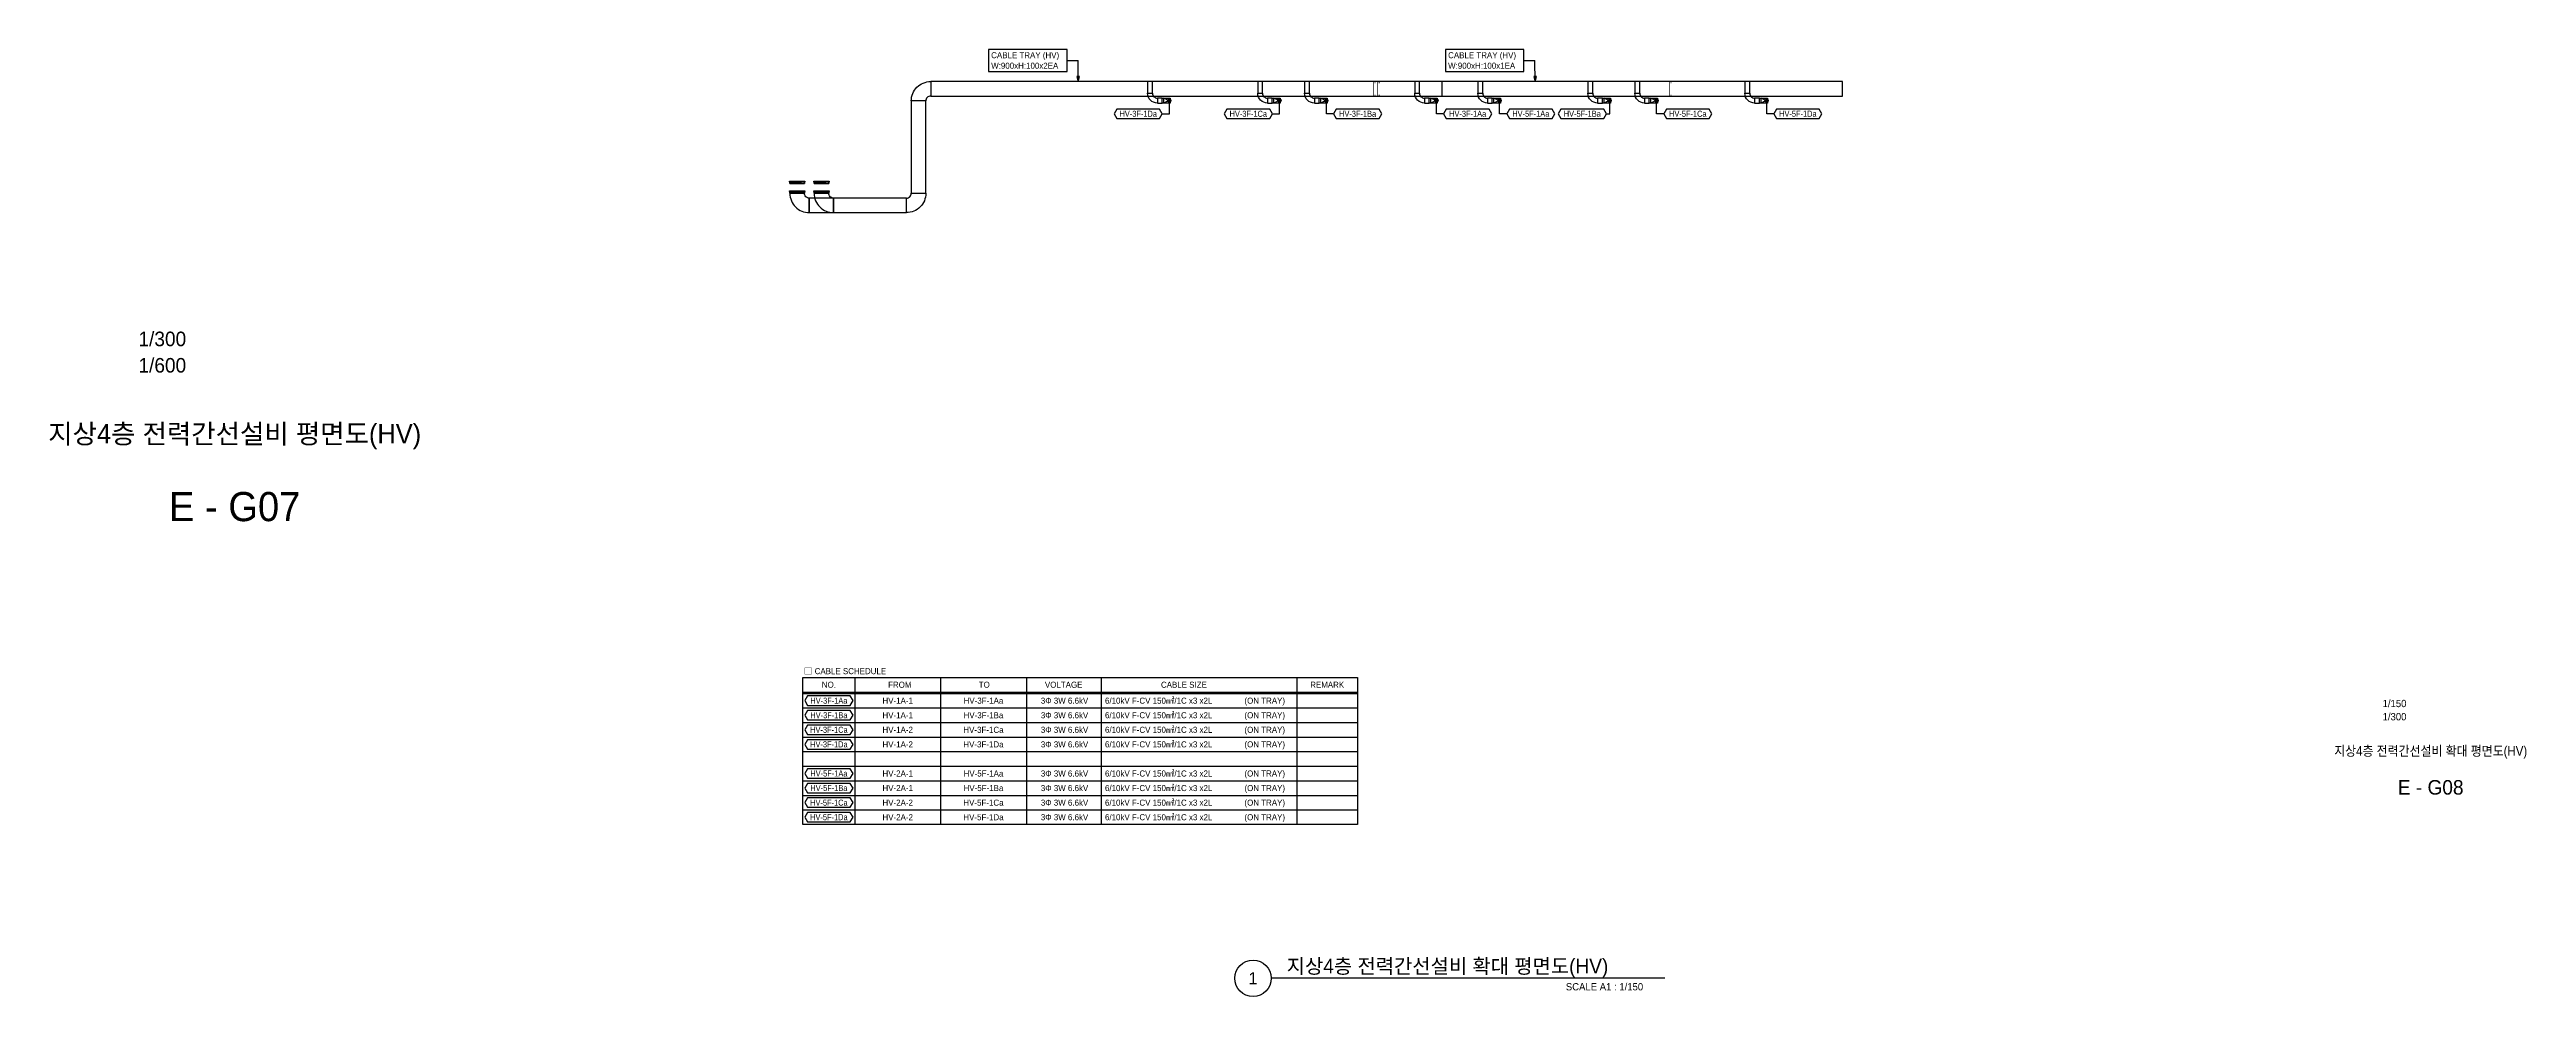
# Model space of a CAD drawing. Header units: millimetres. Extents: x 14100 to 374841, y -351975 to 881100.
# Drawn here: x 221811 to 374841, y 360825 to 419328 of the extents above; entities that cross this region are included whole.
import ezdxf
from ezdxf.enums import TextEntityAlignment as Align

# ---------------------------------------------------------------- set-up
doc = ezdxf.new("R2010")
doc.units = ezdxf.units.MM
doc.header["$LTSCALE"] = 150
for name, color, linetype in [('-----26 Electrical Cable Tray_HV_IT', 4, 'Continuous'), ('-----26 Electrical Cable Tray_HV_N', 30, 'Continuous'), ('-----26 Electrical Cable Tray_HV_UT A', 1, 'Continuous'), ('-----26 Electrical Cable Tray_HV_UT B', 71, 'Continuous'), ('-----29 Cable Schedule', 1, 'Continuous'), ('-----29 Indicator', 1, 'Continuous'), ('-----29 주기', 1, 'Continuous'), ('-----30 Text', 2, 'Continuous'), ('-----41 Drawing Title', 2, 'Continuous'), ('-----42 Drawing Number', 2, 'Continuous'), ('-----43 Drawing Scale', 3, 'Continuous'), ('-----99 Cable Schedule', 2, 'Continuous')]:
    doc.layers.add(name, color=color, linetype=linetype)
doc.styles.add('ELEC', font='')
doc.styles.get('ELEC').set_extended_font_data('Dotum')

# ---------------------------------------------------------------- blocks, each defined once
blk = doc.blocks.new('A$550585017316')
at = {"color": 0}
for p, q in [((400, 300), (0, 300)), ((0, 300), (0, 0)), ((0, 0), (400, 0)), ((500, 300), (400, 300)), ((400, 0), (500, 0)), ((500, 0), (500, 300))]:
    blk.add_line(p, q, dxfattribs=at)
at = {"color": 8}
for p, q in [((100, 0), (0, 300)), ((0, 0), (100, 300)), ((100, 150), (400, 300)), ((100, 300), (100, 0)), ((100, 150), (400, 0)), ((400, 0), (400, 300))]:
    blk.add_line(p, q, dxfattribs=at)
blk = doc.blocks.new('A$C9a0ab699')
h = blk.add_hatch(color=0)
edge = h.paths.add_edge_path()
edge.add_arc((64, 64), 64, 720, 1080, ccw=False)
at = {"color": 0}
blk.add_circle((64, 64), 64, dxfattribs=at)

msp = doc.modelspace()

# ---------------------------------------------------------------- linework, layer by layer
at = {"layer": '-----26 Electrical Cable Tray_HV_IT', "elevation": 0}
for points in [[(276250, 416450), (276250, 416450, 0.4142136), (275950, 416150), (275950, 416150), (275050, 416150, -0.4142136), (276250, 417350)], [(289955, 416625), (289955, 416625, 0.4142136), (290255, 416325), (290255, 416325), (290255, 416025, -0.4142136), (289655, 416625)], [(296755, 416625), (296755, 416625, 0.4142136), (297055, 416325), (297055, 416325), (297055, 416025, -0.4142136), (296455, 416625)], [(299655, 416625), (299655, 416625, 0.4142136), (299955, 416325), (299955, 416325), (299955, 416025, -0.4142136), (299355, 416625)], [(306455, 416625), (306455, 416625, 0.4142136), (306755, 416325), (306755, 416325), (306755, 416025, -0.4142136), (306155, 416625)], [(310355, 416625), (310355, 416625, 0.4142136), (310655, 416325), (310655, 416325), (310655, 416025, -0.4142136), (310055, 416625)], [(317155, 416625), (317155, 416625, 0.4142136), (317455, 416325), (317455, 416325), (317455, 416025, -0.4142136), (316855, 416625)], [(320055, 416625), (320055, 416625, 0.4142136), (320355, 416325), (320355, 416325), (320355, 416025, -0.4142136), (319755, 416625)], [(326855, 416625), (326855, 416625, 0.4142136), (327155, 416325), (327155, 416325), (327155, 416025, -0.4142136), (326555, 416625)], [(268750, 410150), (268750, 410150, -0.4142136), (268450, 410450), (268450, 410450), (267550, 410450, 0.4142136), (268750, 409250)], [(270250, 410150), (270250, 410150, -0.4142136), (269950, 410450), (269950, 410450), (269050, 410450, 0.4142136), (270250, 409250)], [(274750, 410150), (274750, 410150, 0.4142136), (275050, 410450), (275050, 410450), (275950, 410450, -0.4142136), (274750, 409250)]]:
    msp.add_lwpolyline(points, format="xyb", close=True, dxfattribs=at)
for points in [[(307850, 417350), (276250, 417350), (276250, 416450), (307850, 416450)], [(332587, 417350), (276250, 417350), (276250, 416450), (332587, 416450)], [(289655, 417350), (289655, 416625), (289955, 416625), (289955, 417350)], [(290550, 416325), (290255, 416325), (290255, 416025), (290550, 416025)], [(296455, 417350), (296455, 416625), (296755, 416625), (296755, 417350)], [(297350, 416325), (297055, 416325), (297055, 416025), (297350, 416025)], [(299355, 417350), (299355, 416625), (299655, 416625), (299655, 417350)], [(300250, 416325), (299955, 416325), (299955, 416025), (300250, 416025)], [(306155, 417350), (306155, 416625), (306455, 416625), (306455, 417350)], [(307050, 416325), (306755, 416325), (306755, 416025), (307050, 416025)], [(310055, 417350), (310055, 416625), (310355, 416625), (310355, 417350)], [(310950, 416325), (310655, 416325), (310655, 416025), (310950, 416025)], [(316855, 417350), (316855, 416625), (317155, 416625), (317155, 417350)], [(317750, 416325), (317455, 416325), (317455, 416025), (317750, 416025)], [(319755, 417350), (319755, 416625), (320055, 416625), (320055, 417350)], [(320650, 416325), (320355, 416325), (320355, 416025), (320650, 416025)], [(326555, 417350), (326555, 416625), (326855, 416625), (326855, 417350)], [(327450, 416325), (327155, 416325), (327155, 416025), (327450, 416025)], [(275050, 416150), (275050, 410450), (275950, 410450), (275950, 416150)], [(267550, 410550), (267550, 410450), (268450, 410450), (268450, 410550)], [(274750, 410150), (268750, 410150), (268750, 409250), (274750, 409250)], [(269050, 410550), (269050, 410450), (269950, 410450), (269950, 410550)], [(274750, 410150), (270250, 410150), (270250, 409250), (274750, 409250)]]:
    msp.add_lwpolyline(points, close=True, dxfattribs=at)
at = {"layer": '-----26 Electrical Cable Tray_HV_IT', "ltscale": 7.5, "const_width": 50, "elevation": 0}
for points in [[(303703, 416550), (303703, 416450), (303603, 416450), (303603, 417350), (303703, 417350), (303703, 417250)], [(303963, 416550), (303963, 416450), (303863, 416450), (303863, 417350), (303963, 417350), (303963, 417250)], [(321990, 416550), (321990, 416450), (321890, 416450), (321890, 417350), (321990, 417350), (321990, 417250)]]:
    msp.add_lwpolyline(points, dxfattribs=at)
at = {"layer": '-----26 Electrical Cable Tray_HV_IT', "elevation": 0}
for points in [[(268450, 410550), (267550, 410450)], [(267550, 410550), (268450, 410450)], [(269950, 410550), (269050, 410450)], [(269050, 410550), (269950, 410450)]]:
    msp.add_lwpolyline(points, dxfattribs=at)
at = {"layer": '-----26 Electrical Cable Tray_HV_N', "color": 1}
for p, q in [((284676, 418653), (285353, 418653)), ((312905, 418653), (313582, 418653))]:
    msp.add_line(p, q, dxfattribs=at)
at = {"layer": '-----26 Electrical Cable Tray_HV_N', "color": 1, "elevation": 0}
for points in [[(279830, 419328), (279830, 417978), (284676, 417978), (284676, 419328)], [(308059, 419328), (308059, 417978), (312905, 417978), (312905, 419328)]]:
    msp.add_lwpolyline(points, close=True, dxfattribs=at)
for points in [[(285361, 417350), (285441, 417670), (285281, 417670), (285361, 417350), (285353, 418653)], [(313590, 417350), (313670, 417670), (313510, 417670), (313590, 417350), (313582, 418653)]]:
    msp.add_lwpolyline(points, dxfattribs=at)
at = {"layer": '-----26 Electrical Cable Tray_HV_UT A', "elevation": 0}
msp.add_lwpolyline([(267550, 411150), (267550, 411050), (268450, 411050), (268450, 411150)], close=True, dxfattribs=at)
for points in [[(268450, 411150), (267550, 411050)], [(267550, 411150), (268450, 411050)]]:
    msp.add_lwpolyline(points, dxfattribs=at)
at = {"layer": '-----26 Electrical Cable Tray_HV_UT B', "elevation": 0}
msp.add_lwpolyline([(269050, 411150), (269050, 411050), (269950, 411050), (269950, 411150)], close=True, dxfattribs=at)
for points in [[(269950, 411150), (269050, 411050)], [(269050, 411150), (269950, 411050)]]:
    msp.add_lwpolyline(points, dxfattribs=at)
at = {"layer": '-----29 Cable Schedule', "color": 3}
for p, q in [((268360, 379633), (302621, 379633)), ((268360, 379550), (302621, 379550))]:
    msp.add_line(p, q, dxfattribs=at)
at = {"layer": '-----29 Cable Schedule'}
for p, q in [((271564, 380533), (271564, 379550)), ((276863, 380533), (276863, 379550)), ((282162, 380533), (282162, 379550)), ((286775, 380533), (286775, 379550)), ((298871, 380533), (298871, 379550))]:
    msp.add_line(p, q, dxfattribs=at)
at = {"layer": '-----29 Cable Schedule', "color": 1}
for p, q in [((271564, 379550), (271564, 371450)), ((276863, 379550), (276863, 371450)), ((282162, 379550), (282162, 371450)), ((286775, 379550), (286775, 371450)), ((298871, 379550), (298871, 371450)), ((268360, 378650), (302621, 378650)), ((268360, 377750), (302621, 377750)), ((268360, 376850), (302621, 376850)), ((268360, 375950), (302621, 375950)), ((268360, 375050), (302621, 375050)), ((268360, 374150), (302621, 374150)), ((268360, 373250), (302621, 373250)), ((268360, 372350), (302621, 372350))]:
    msp.add_line(p, q, dxfattribs=at)
at = {"layer": '-----29 Cable Schedule', "color": 3}
msp.add_lwpolyline([(268360, 380533), (302621, 380533), (302621, 371450), (268360, 371450)], close=True, dxfattribs=at)
at = {"layer": '-----29 주기', "elevation": 0}
for points in [[(287750, 415648), (287583, 415359), (287750, 415070), (290396, 415070), (290562, 415359), (290396, 415648)], [(294550, 415648), (294383, 415359), (294550, 415070), (297196, 415070), (297362, 415359), (297196, 415648)], [(301304, 415648), (301138, 415359), (301304, 415070), (303950, 415070), (304117, 415359), (303950, 415648)], [(308104, 415648), (307938, 415359), (308104, 415070), (310750, 415070), (310917, 415359), (310750, 415648)], [(312004, 415648), (311838, 415359), (312004, 415070), (314650, 415070), (314817, 415359), (314650, 415648)], [(315185, 415648), (315019, 415359), (315185, 415070), (317831, 415070), (317998, 415359), (317831, 415648)], [(321704, 415648), (321538, 415359), (321704, 415070), (324350, 415070), (324517, 415359), (324350, 415648)], [(328504, 415648), (328338, 415359), (328504, 415070), (331150, 415070), (331317, 415359), (331150, 415648)]]:
    msp.add_lwpolyline(points, close=True, dxfattribs=at)
at = {"layer": '-----29 주기'}
for points in [[(268639, 379389), (268472, 379100), (268639, 378811), (271285, 378811), (271452, 379100), (271285, 379389)], [(268639, 378489), (268472, 378200), (268639, 377911), (271285, 377911), (271452, 378200), (271285, 378489)], [(268639, 377589), (268472, 377300), (268639, 377011), (271285, 377011), (271452, 377300), (271285, 377589)], [(268639, 376689), (268472, 376400), (268639, 376111), (271285, 376111), (271452, 376400), (271285, 376689)], [(268639, 374889), (268472, 374600), (268639, 374311), (271285, 374311), (271452, 374600), (271285, 374889)], [(268639, 373989), (268472, 373700), (268639, 373411), (271285, 373411), (271452, 373700), (271285, 373989)], [(268639, 373089), (268472, 372800), (268639, 372511), (271285, 372511), (271452, 372800), (271285, 373089)], [(268639, 372189), (268472, 371900), (268639, 371611), (271285, 371611), (271452, 371900), (271285, 372189)]]:
    msp.add_lwpolyline(points, close=True, dxfattribs=at)
at = {"layer": '-----41 Drawing Title', "color": 7}
msp.add_line((321611, 361950), (297289, 361950), dxfattribs=at)
msp.add_circle((296164, 361950), 1125, dxfattribs=at)
at = {"layer": '-----99 Cable Schedule', "color": 1, "elevation": 0}
for points in [[(290562, 415359), (291000, 415359), (291000, 416175)], [(297362, 415359), (297800, 415359), (297800, 416175)], [(301138, 415359), (300700, 415359), (300700, 416175)], [(307938, 415359), (307500, 415359), (307500, 416175)], [(311838, 415359), (311400, 415359), (311400, 416175)], [(317998, 415359), (318200, 415359), (318200, 416175)], [(321538, 415359), (321100, 415359), (321100, 416175)], [(328338, 415359), (327900, 415359), (327900, 416175)]]:
    msp.add_lwpolyline(points, dxfattribs=at)
at = {"color": 0, "elevation": 0}
for points in [[(267525, 411150), (267525, 411200), (268475, 411200), (268475, 411150), (267525, 411150)], [(267525, 410550), (267525, 410600), (268475, 410600), (268475, 410550), (267525, 410550)], [(267575, 411050), (267550, 411050), (267550, 411150), (268450, 411150), (268450, 411050), (268425, 411050)], [(267575, 410450), (267550, 410450), (267550, 410550), (268450, 410550), (268450, 410450), (268425, 410450)], [(269025, 411150), (269025, 411200), (269975, 411200), (269975, 411150), (269025, 411150)], [(269025, 410550), (269025, 410600), (269975, 410600), (269975, 410550), (269025, 410550)], [(269075, 411050), (269050, 411050), (269050, 411150), (269950, 411150), (269950, 411050), (269925, 411050)], [(269075, 410450), (269050, 410450), (269050, 410550), (269950, 410550), (269950, 410450), (269925, 410450)]]:
    msp.add_lwpolyline(points, dxfattribs=at)

# ---------------------------------------------------------------- block references
at = {"layer": '-----26 Electrical Cable Tray_HV_IT', "xscale": -1}
for p in [(291050, 416025), (297850, 416025), (300750, 416025), (307550, 416025), (311450, 416025), (318250, 416025), (321150, 416025), (327950, 416025)]:
    msp.add_blockref('A$550585017316', p, dxfattribs=at)
at = {"layer": '-----99 Cable Schedule', "color": 1, "xscale": 1.5, "yscale": 1.5, "zscale": 1.5, "rotation": 90.00000000000001}
for p in [(291096, 416079), (297896, 416079), (300796, 416079), (307596, 416079), (311496, 416079), (318296, 416079), (321196, 416079), (327996, 416079)]:
    msp.add_blockref('A$C9a0ab699', p, dxfattribs=at)

# ---------------------------------------------------------------- texts
at = {"layer": '-----26 Electrical Cable Tray_HV_IT', "style": 'ELEC'}
for s, p in [('W:900xH:100x2EA', (279990, 418328)), ('CABLE TRAY (HV)', (279990, 418978)), ('W:900xH:100x1EA', (308219, 418328)), ('CABLE TRAY (HV)', (308219, 418978))]:
    msp.add_text(s, height=375, dxfattribs=at).set_placement(p, align=Align.MIDDLE_LEFT)
at = {"layer": '-----29 Indicator', "color": 2, "linetype": 'Continuous', "style": 'ELEC'}
msp.add_text('□ CABLE SCHEDULE', height=375, dxfattribs=at).set_placement((268422, 380924), align=Align.MIDDLE_LEFT)
at = {"layer": '-----30 Text', "linetype": 'Continuous', "style": 'ELEC', "width": 0.8}
for s, p in [('HV-3F-1Da', (289073, 415359)), ('HV-3F-1Ca', (295873, 415359)), ('HV-3F-1Ba', (302627, 415359)), ('HV-3F-1Aa', (309427, 415359, 0)), ('HV-5F-1Aa', (313327, 415359)), ('HV-5F-1Ba', (316508, 415359)), ('HV-5F-1Ca', (323027, 415359)), ('HV-5F-1Da', (329827, 415359, 0)), ('HV-3F-1Aa', (269962, 379100)), ('HV-3F-1Ba', (269962, 378200)), ('HV-3F-1Ca', (269962, 377300)), ('HV-3F-1Da', (269962, 376400)), ('HV-5F-1Aa', (269962, 374600)), ('HV-5F-1Ba', (269962, 373700)), ('HV-5F-1Ca', (269962, 372800)), ('HV-5F-1Da', (269962, 371900))]:
    msp.add_text(s, height=375, dxfattribs=at).set_placement(p, align=Align.MIDDLE)
at = {"layer": '-----30 Text', "style": 'ELEC'}
msp.add_text('NO.', height=375, dxfattribs=at).set_placement((269962, 380083), align=Align.MIDDLE)
for s, p in [('FROM', (274342, 380083)), ('TO', (279560, 380083)), ('VOLTAGE', (284467, 380083)), ('CABLE SIZE', (291895, 380083)), ('REMARK', (300746, 380083)), ('HV-1A-1', (274213, 379100)), ('HV-1A-1', (274213, 378200)), ('HV-3F-1Aa', (279512, 379100)), ('HV-3F-1Ba', (279512, 378200)), ('3Φ 3W 6.6kV', (284521, 379100)), ('3Φ 3W 6.6kV', (284521, 378200)), ('HV-1A-2', (274213, 377300)), ('HV-1A-2', (274213, 376400)), ('HV-3F-1Ca', (279512, 377300)), ('HV-3F-1Da', (279512, 376400)), ('3Φ 3W 6.6kV', (284521, 377300)), ('3Φ 3W 6.6kV', (284521, 376400)), ('HV-2A-1', (274213, 374600)), ('HV-2A-1', (274213, 373700)), ('HV-5F-1Aa', (279512, 374600)), ('HV-5F-1Ba', (279512, 373700)), ('3Φ 3W 6.6kV', (284521, 374600)), ('3Φ 3W 6.6kV', (284521, 373700)), ('HV-2A-2', (274213, 372800)), ('HV-2A-2', (274213, 371900)), ('HV-5F-1Ca', (279512, 372800)), ('HV-5F-1Da', (279512, 371900)), ('3Φ 3W 6.6kV', (284521, 372800)), ('3Φ 3W 6.6kV', (284521, 371900))]:
    msp.add_text(s, height=375, dxfattribs=at).set_placement(p, align=Align.MIDDLE_CENTER)
for p in [(287020, 379100), (287020, 378200), (287020, 377300), (287020, 376400), (287020, 374600), (287020, 373700), (287020, 372800), (287020, 371900)]:
    msp.add_text('6/10kV F-CV 150㎟/1C x3 x2L', height=375, dxfattribs=at).set_placement(p, align=Align.MIDDLE_LEFT)
for p in [(298144, 379100), (298144, 378200), (298144, 377300), (298144, 376400), (298144, 374600), (298144, 373700), (298144, 372800), (298144, 371900)]:
    msp.add_text('(ON TRAY)', height=375, dxfattribs=at).set_placement(p, align=Align.MIDDLE_RIGHT)
at = {"layer": '-----41 Drawing Title', "style": 'ELEC'}
msp.add_text('지상4층 전력간선설비 평면도(HV)', height=1200, dxfattribs=at).set_placement((233250, 395590), align=Align.MIDDLE_CENTER)
at = {"layer": '-----41 Drawing Title', "style": 'ELEC', "width": 0.9}
msp.add_text('지상4층 전력간선설비 확대 평면도(HV)', height=600, dxfattribs=at).set_placement((368925, 375995), align=Align.MIDDLE_CENTER)
at = {"layer": '-----41 Drawing Title', "color": 2, "style": 'ELEC'}
msp.add_text('지상4층 전력간선설비 확대 평면도(HV)', height=900, dxfattribs=at).set_placement((298248, 362250))
at = {"layer": '-----41 Drawing Title', "color": 7, "style": 'ELEC'}
msp.add_text('1', height=750, dxfattribs=at).set_placement((296164, 361950), align=Align.MIDDLE)
at = {"layer": '-----41 Drawing Title', "style": 'ELEC'}
msp.add_text('SCALE A1 : 1/150', height=450, dxfattribs=at).set_placement((320269, 361200), align=Align.RIGHT)
at = {"layer": '-----42 Drawing Number', "style": 'ELEC'}
for s, height, p in [('E - G07', 1800, (233250, 391090)), ('E - G08', 900, (368925, 373745))]:
    msp.add_text(s, height=height, dxfattribs=at).set_placement(p, align=Align.MIDDLE_CENTER)
at = {"layer": '-----43 Drawing Scale', "style": 'ELEC'}
for s, height, p in [('1/300', 900, (228779, 401450)), ('1/600', 900, (228779, 399820)), ('1/150', 450, (366690, 378925)), ('1/300', 450, (366690, 378110))]:
    msp.add_text(s, height=height, dxfattribs=at).set_placement(p, align=Align.MIDDLE_CENTER)
at = {"color": 0, "style": 'ELEC', "width": 0.7}
for p in [(268024, 411096), (269524, 411096)]:
    msp.add_text('HV 트레이-UT', height=50, dxfattribs=at).set_placement(p, align=Align.MIDDLE_CENTER)

doc.saveas('drawing.dxf')
